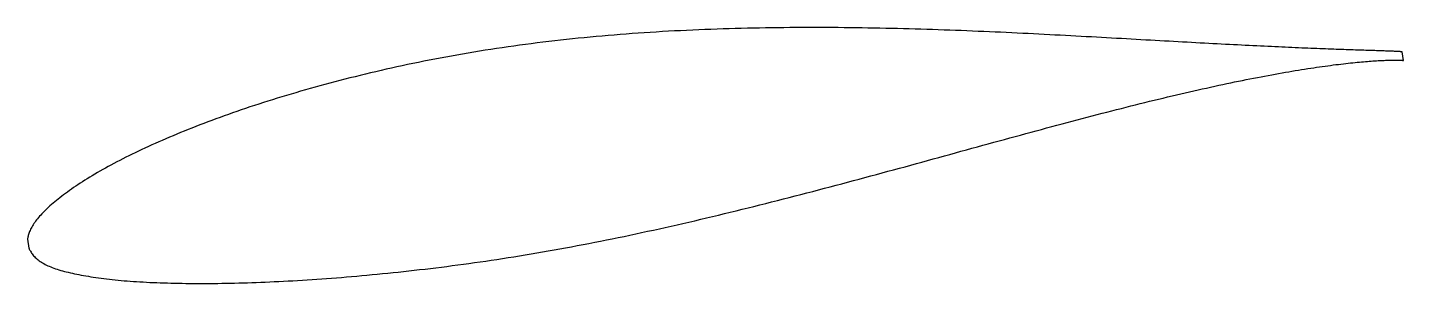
# Model space of a CAD drawing. Header units: metres. Extents: x -31.9 to 64.8, y -7 to 10.9.
import ezdxf

# ---------------------------------------------------------------- set-up
doc = ezdxf.new("R2010")
doc.units = ezdxf.units.M

msp = doc.modelspace()

# ---------------------------------------------------------------- linework, layer by layer
msp.add_lwpolyline([(64.696, 9.228), (64.694, 9.228), (64.688, 9.229), (64.678, 9.231), (64.665, 9.232), (64.648, 9.234), (64.627, 9.236), (64.602, 9.238), (64.574, 9.241), (64.542, 9.243), (64.506, 9.245), (64.466, 9.248), (64.423, 9.251), (64.376, 9.253), (64.325, 9.256), (64.27, 9.259), (64.212, 9.262), (64.15, 9.264), (64.084, 9.267), (64.014, 9.27), (63.941, 9.274), (63.864, 9.277), (63.784, 9.28), (63.699, 9.283), (63.612, 9.286), (63.52, 9.289), (63.425, 9.293), (63.326, 9.296), (63.223, 9.3), (63.117, 9.303), (63.007, 9.307), (62.893, 9.311), (62.776, 9.315), (62.655, 9.319), (62.531, 9.323), (62.403, 9.327), (62.271, 9.331), (62.136, 9.335), (61.997, 9.34), (61.855, 9.345), (61.709, 9.349), (61.56, 9.354), (61.407, 9.359), (61.25, 9.364), (61.09, 9.37), (60.927, 9.375), (60.76, 9.381), (60.59, 9.387), (60.416, 9.393), (60.238, 9.399), (60.058, 9.405), (59.873, 9.412), (59.686, 9.419), (59.495, 9.426), (59.3, 9.433), (59.102, 9.44), (58.901, 9.448), (58.697, 9.456), (58.489, 9.464), (58.278, 9.473), (58.063, 9.481), (57.846, 9.49), (57.625, 9.499), (57.4, 9.509), (57.173, 9.518), (56.942, 9.528), (56.708, 9.539), (56.471, 9.549), (56.231, 9.56), (55.988, 9.571), (55.741, 9.583), (55.492, 9.594), (55.239, 9.606), (54.983, 9.618), (54.724, 9.631), (54.462, 9.644), (54.197, 9.657), (53.93, 9.67), (53.659, 9.683), (53.385, 9.697), (53.108, 9.711), (52.829, 9.725), (52.546, 9.74), (52.261, 9.755), (51.972, 9.77), (51.681, 9.786), (51.387, 9.801), (51.091, 9.817), (50.791, 9.833), (50.489, 9.849), (50.184, 9.866), (49.877, 9.883), (49.567, 9.9), (49.254, 9.917), (48.939, 9.934), (48.621, 9.952), (48.3, 9.97), (47.977, 9.988), (47.651, 10.006), (47.323, 10.024), (46.993, 10.043), (46.66, 10.062), (46.324, 10.081), (45.986, 10.099), (45.646, 10.118), (45.304, 10.138), (44.959, 10.157), (44.612, 10.177), (44.263, 10.197), (43.911, 10.216), (43.558, 10.236), (43.202, 10.256), (42.844, 10.276), (42.484, 10.296), (42.122, 10.315), (41.758, 10.335), (41.392, 10.354), (41.023, 10.374), (40.653, 10.394), (40.281, 10.413), (39.907, 10.433), (39.532, 10.452), (39.154, 10.472), (38.775, 10.49), (38.393, 10.509), (38.01, 10.528), (37.626, 10.547), (37.24, 10.565), (36.852, 10.583), (36.462, 10.601), (36.071, 10.619), (35.678, 10.636), (35.284, 10.653), (34.889, 10.67), (34.492, 10.686), (34.093, 10.702), (33.693, 10.718), (33.292, 10.733), (32.889, 10.748), (32.485, 10.762), (32.08, 10.777), (31.674, 10.79), (31.267, 10.803), (30.858, 10.816), (30.448, 10.828), (30.037, 10.839), (29.625, 10.85), (29.212, 10.861), (28.798, 10.871), (28.384, 10.88), (27.968, 10.889), (27.551, 10.897), (27.134, 10.904), (26.715, 10.911), (26.296, 10.916), (25.876, 10.921), (25.456, 10.926), (25.035, 10.93), (24.613, 10.933), (24.19, 10.935), (23.767, 10.936), (23.344, 10.936), (22.92, 10.936), (22.495, 10.935), (22.07, 10.933), (21.645, 10.93), (21.219, 10.927), (20.793, 10.922), (20.367, 10.916), (19.94, 10.91), (19.513, 10.903), (19.086, 10.895), (18.659, 10.886), (18.231, 10.875), (17.804, 10.864), (17.376, 10.852), (16.949, 10.839), (16.521, 10.824), (16.094, 10.809), (15.666, 10.793), (15.239, 10.776), (14.812, 10.757), (14.385, 10.738), (13.958, 10.717), (13.532, 10.695), (13.106, 10.672), (12.68, 10.648), (12.254, 10.623), (11.829, 10.596), (11.405, 10.569), (10.98, 10.54), (10.557, 10.51), (10.134, 10.478), (9.711, 10.446), (9.289, 10.412), (8.868, 10.377), (8.447, 10.341), (8.027, 10.303), (7.608, 10.264), (7.189, 10.224), (6.771, 10.183), (6.354, 10.14), (5.939, 10.095), (5.523, 10.05), (5.109, 10.003), (4.696, 9.955), (4.284, 9.906), (3.873, 9.855), (3.462, 9.803), (3.053, 9.749), (2.646, 9.694), (2.239, 9.638), (1.833, 9.581), (1.429, 9.522), (1.026, 9.462), (0.624, 9.401), (0.223, 9.338), (-0.176, 9.274), (-0.574, 9.209), (-0.97, 9.142), (-1.365, 9.075), (-1.758, 9.005), (-2.15, 8.935), (-2.541, 8.864), (-2.93, 8.791), (-3.317, 8.717), (-3.703, 8.642), (-4.087, 8.566), (-4.47, 8.489), (-4.851, 8.41), (-5.23, 8.33), (-5.607, 8.25), (-5.983, 8.169), (-6.357, 8.086), (-6.729, 8.003), (-7.099, 7.919), (-7.468, 7.833), (-7.834, 7.747), (-8.199, 7.66), (-8.561, 7.572), (-8.922, 7.483), (-9.281, 7.394), (-9.637, 7.304), (-9.992, 7.213), (-10.345, 7.121), (-10.695, 7.029), (-11.044, 6.936), (-11.39, 6.842), (-11.734, 6.747), (-12.076, 6.652), (-12.416, 6.556), (-12.753, 6.46), (-13.088, 6.363), (-13.421, 6.265), (-13.752, 6.166), (-14.08, 6.067), (-14.406, 5.967), (-14.729, 5.867), (-15.05, 5.766), (-15.369, 5.665), (-15.685, 5.564), (-15.999, 5.461), (-16.31, 5.359), (-16.619, 5.255), (-16.925, 5.152), (-17.229, 5.048), (-17.53, 4.943), (-17.828, 4.838), (-18.124, 4.733), (-18.417, 4.627), (-18.707, 4.522), (-18.995, 4.416), (-19.28, 4.309), (-19.562, 4.202), (-19.842, 4.095), (-20.118, 3.988), (-20.392, 3.881), (-20.663, 3.773), (-20.932, 3.665), (-21.197, 3.557), (-21.46, 3.449), (-21.719, 3.341), (-21.976, 3.233), (-22.23, 3.125), (-22.481, 3.016), (-22.729, 2.908), (-22.974, 2.799), (-23.216, 2.691), (-23.455, 2.582), (-23.691, 2.473), (-23.924, 2.365), (-24.153, 2.256), (-24.38, 2.148), (-24.604, 2.04), (-24.824, 1.931), (-25.042, 1.823), (-25.256, 1.714), (-25.467, 1.607), (-25.675, 1.499), (-25.879, 1.391), (-26.081, 1.283), (-26.279, 1.176), (-26.474, 1.068), (-26.666, 0.961), (-26.854, 0.854), (-27.039, 0.748), (-27.221, 0.641), (-27.4, 0.535), (-27.575, 0.428), (-27.747, 0.323), (-27.916, 0.217), (-28.081, 0.111), (-28.243, 0.006), (-28.401, -0.098), (-28.556, -0.202), (-28.708, -0.306), (-28.856, -0.409), (-29.001, -0.512), (-29.143, -0.614), (-29.281, -0.715), (-29.415, -0.816), (-29.547, -0.916), (-29.675, -1.015), (-29.799, -1.113), (-29.92, -1.211), (-30.037, -1.307), (-30.152, -1.403), (-30.262, -1.498), (-30.369, -1.593), (-30.473, -1.686), (-30.573, -1.778), (-30.67, -1.87), (-30.763, -1.96), (-30.852, -2.05), (-30.938, -2.14), (-31.021, -2.228), (-31.1, -2.316), (-31.175, -2.403), (-31.247, -2.489), (-31.315, -2.575), (-31.38, -2.659), (-31.441, -2.743), (-31.498, -2.826), (-31.552, -2.909), (-31.603, -2.99), (-31.649, -3.07), (-31.693, -3.149), (-31.732, -3.227), (-31.768, -3.304), (-31.801, -3.378), (-31.83, -3.451), (-31.856, -3.523), (-31.878, -3.591), (-31.897, -3.657), (-31.913, -3.719), (-31.925, -3.776), (-31.935, -3.828), (-31.942, -3.872), (-31.947, -3.906), (-31.949, -3.928), (-31.865, -4.545), (-31.863, -4.55), (-31.855, -4.564), (-31.842, -4.587), (-31.825, -4.62), (-31.801, -4.666), (-31.773, -4.719), (-31.741, -4.777), (-31.704, -4.838), (-31.664, -4.9), (-31.619, -4.963), (-31.571, -5.025), (-31.52, -5.087), (-31.464, -5.148), (-31.405, -5.208), (-31.343, -5.267), (-31.277, -5.325), (-31.208, -5.382), (-31.134, -5.437), (-31.058, -5.49), (-30.978, -5.543), (-30.894, -5.594), (-30.807, -5.644), (-30.716, -5.693), (-30.622, -5.74), (-30.525, -5.786), (-30.424, -5.831), (-30.319, -5.875), (-30.211, -5.917), (-30.1, -5.958), (-29.985, -5.998), (-29.866, -6.038), (-29.744, -6.076), (-29.619, -6.113), (-29.49, -6.149), (-29.357, -6.185), (-29.222, -6.22), (-29.082, -6.253), (-28.939, -6.287), (-28.793, -6.32), (-28.643, -6.352), (-28.49, -6.384), (-28.334, -6.415), (-28.174, -6.445), (-28.01, -6.475), (-27.844, -6.504), (-27.673, -6.533), (-27.5, -6.561), (-27.323, -6.588), (-27.143, -6.615), (-26.959, -6.641), (-26.772, -6.666), (-26.582, -6.691), (-26.389, -6.714), (-26.192, -6.737), (-25.993, -6.759), (-25.79, -6.781), (-25.583, -6.801), (-25.374, -6.82), (-25.161, -6.839), (-24.946, -6.856), (-24.727, -6.873), (-24.505, -6.889), (-24.28, -6.904), (-24.052, -6.918), (-23.821, -6.931), (-23.587, -6.944), (-23.349, -6.956), (-23.109, -6.966), (-22.866, -6.977), (-22.62, -6.986), (-22.37, -6.994), (-22.118, -7.002), (-21.863, -7.009), (-21.605, -7.015), (-21.344, -7.02), (-21.081, -7.024), (-20.814, -7.028), (-20.545, -7.031), (-20.273, -7.033), (-19.998, -7.034), (-19.72, -7.034), (-19.44, -7.033), (-19.157, -7.032), (-18.871, -7.03), (-18.582, -7.027), (-18.291, -7.023), (-17.997, -7.018), (-17.701, -7.012), (-17.402, -7.006), (-17.101, -6.998), (-16.797, -6.99), (-16.49, -6.981), (-16.181, -6.971), (-15.87, -6.96), (-15.556, -6.948), (-15.239, -6.936), (-14.921, -6.922), (-14.6, -6.908), (-14.276, -6.892), (-13.951, -6.876), (-13.623, -6.859), (-13.292, -6.84), (-12.96, -6.821), (-12.625, -6.801), (-12.289, -6.78), (-11.95, -6.758), (-11.608, -6.735), (-11.265, -6.711), (-10.92, -6.686), (-10.573, -6.66), (-10.223, -6.633), (-9.872, -6.605), (-9.519, -6.575), (-9.164, -6.545), (-8.807, -6.515), (-8.448, -6.483), (-8.087, -6.45), (-7.724, -6.416), (-7.36, -6.381), (-6.994, -6.345), (-6.626, -6.308), (-6.256, -6.27), (-5.885, -6.231), (-5.512, -6.191), (-5.137, -6.15), (-4.761, -6.108), (-4.383, -6.065), (-4.004, -6.021), (-3.623, -5.976), (-3.241, -5.929), (-2.858, -5.882), (-2.473, -5.833), (-2.086, -5.783), (-1.699, -5.732), (-1.31, -5.68), (-0.919, -5.627), (-0.528, -5.572), (-0.135, -5.516), (0.259, -5.459), (0.654, -5.401), (1.05, -5.342), (1.447, -5.281), (1.845, -5.219), (2.245, -5.156), (2.645, -5.091), (3.046, -5.026), (3.448, -4.959), (3.851, -4.891), (4.255, -4.821), (4.66, -4.75), (5.065, -4.678), (5.472, -4.605), (5.879, -4.531), (6.286, -4.456), (6.695, -4.379), (7.104, -4.302), (7.514, -4.223), (7.924, -4.142), (8.335, -4.061), (8.746, -3.979), (9.158, -3.896), (9.57, -3.811), (9.983, -3.726), (10.396, -3.639), (10.81, -3.551), (11.224, -3.463), (11.638, -3.373), (12.053, -3.283), (12.467, -3.192), (12.882, -3.099), (13.298, -3.006), (13.713, -2.912), (14.129, -2.817), (14.544, -2.722), (14.96, -2.625), (15.376, -2.528), (15.792, -2.43), (16.208, -2.331), (16.623, -2.232), (17.039, -2.132), (17.455, -2.031), (17.87, -1.93), (18.286, -1.828), (18.701, -1.725), (19.116, -1.623), (19.531, -1.519), (19.945, -1.415), (20.359, -1.311), (20.773, -1.206), (21.187, -1.1), (21.6, -0.995), (22.013, -0.889), (22.425, -0.782), (22.837, -0.676), (23.248, -0.568), (23.659, -0.461), (24.069, -0.354), (24.479, -0.246), (24.888, -0.138), (25.297, -0.03), (25.704, 0.078), (26.111, 0.187), (26.518, 0.296), (26.923, 0.405), (27.328, 0.513), (27.732, 0.622), (28.135, 0.731), (28.537, 0.84), (28.938, 0.949), (29.339, 1.058), (29.738, 1.166), (30.137, 1.275), (30.534, 1.384), (30.93, 1.492), (31.326, 1.601), (31.72, 1.708), (32.113, 1.816), (32.505, 1.924), (32.895, 2.031), (33.285, 2.138), (33.673, 2.245), (34.06, 2.351), (34.446, 2.457), (34.83, 2.562), (35.214, 2.667), (35.595, 2.772), (35.975, 2.876), (36.354, 2.979), (36.732, 3.082), (37.108, 3.185), (37.482, 3.287), (37.855, 3.389), (38.226, 3.489), (38.596, 3.59), (38.964, 3.69), (39.331, 3.788), (39.695, 3.886), (40.059, 3.984), (40.42, 4.081), (40.78, 4.177), (41.138, 4.272), (41.494, 4.366), (41.848, 4.46), (42.201, 4.553), (42.551, 4.644), (42.9, 4.736), (43.247, 4.826), (43.591, 4.915), (43.934, 5.004), (44.275, 5.091), (44.614, 5.178), (44.951, 5.263), (45.285, 5.348), (45.618, 5.432), (45.949, 5.515), (46.277, 5.596), (46.603, 5.677), (46.927, 5.756), (47.249, 5.835), (47.569, 5.912), (47.886, 5.988), (48.201, 6.064), (48.514, 6.138), (48.824, 6.211), (49.132, 6.283), (49.438, 6.354), (49.741, 6.423), (50.042, 6.492), (50.34, 6.559), (50.636, 6.626), (50.93, 6.691), (51.221, 6.755), (51.509, 6.818), (51.795, 6.88), (52.078, 6.94), (52.359, 7), (52.637, 7.059), (52.912, 7.116), (53.185, 7.172), (53.455, 7.227), (53.722, 7.28), (53.986, 7.333), (54.248, 7.384), (54.507, 7.435), (54.764, 7.484), (55.017, 7.532), (55.267, 7.579), (55.515, 7.624), (55.76, 7.669), (56.002, 7.712), (56.241, 7.755), (56.477, 7.796), (56.71, 7.836), (56.94, 7.875), (57.168, 7.913), (57.392, 7.95), (57.613, 7.985), (57.831, 8.02), (58.046, 8.053), (58.258, 8.086), (58.467, 8.117), (58.673, 8.147), (58.875, 8.177), (59.075, 8.205), (59.271, 8.232), (59.464, 8.258), (59.654, 8.283), (59.841, 8.307), (60.024, 8.33), (60.204, 8.353), (60.381, 8.374), (60.555, 8.394), (60.725, 8.414), (60.892, 8.432), (61.056, 8.45), (61.216, 8.466), (61.373, 8.482), (61.527, 8.497), (61.677, 8.511), (61.824, 8.525), (61.968, 8.537), (62.108, 8.549), (62.244, 8.56), (62.377, 8.57), (62.507, 8.58), (62.633, 8.589), (62.756, 8.597), (62.875, 8.605), (62.991, 8.611), (63.103, 8.618), (63.212, 8.623), (63.317, 8.628), (63.418, 8.633), (63.516, 8.636), (63.611, 8.64), (63.701, 8.643), (63.788, 8.645), (63.872, 8.647), (63.952, 8.648), (64.028, 8.649), (64.101, 8.649), (64.17, 8.65), (64.235, 8.649), (64.297, 8.649), (64.355, 8.648), (64.41, 8.647), (64.46, 8.646), (64.507, 8.644), (64.551, 8.643), (64.59, 8.641), (64.626, 8.639), (64.658, 8.637), (64.687, 8.635), (64.711, 8.633), (64.732, 8.631), (64.749, 8.629), (64.763, 8.627), (64.772, 8.626), (64.778, 8.625), (64.78, 8.624)], close=True)

doc.saveas('drawing.dxf')
